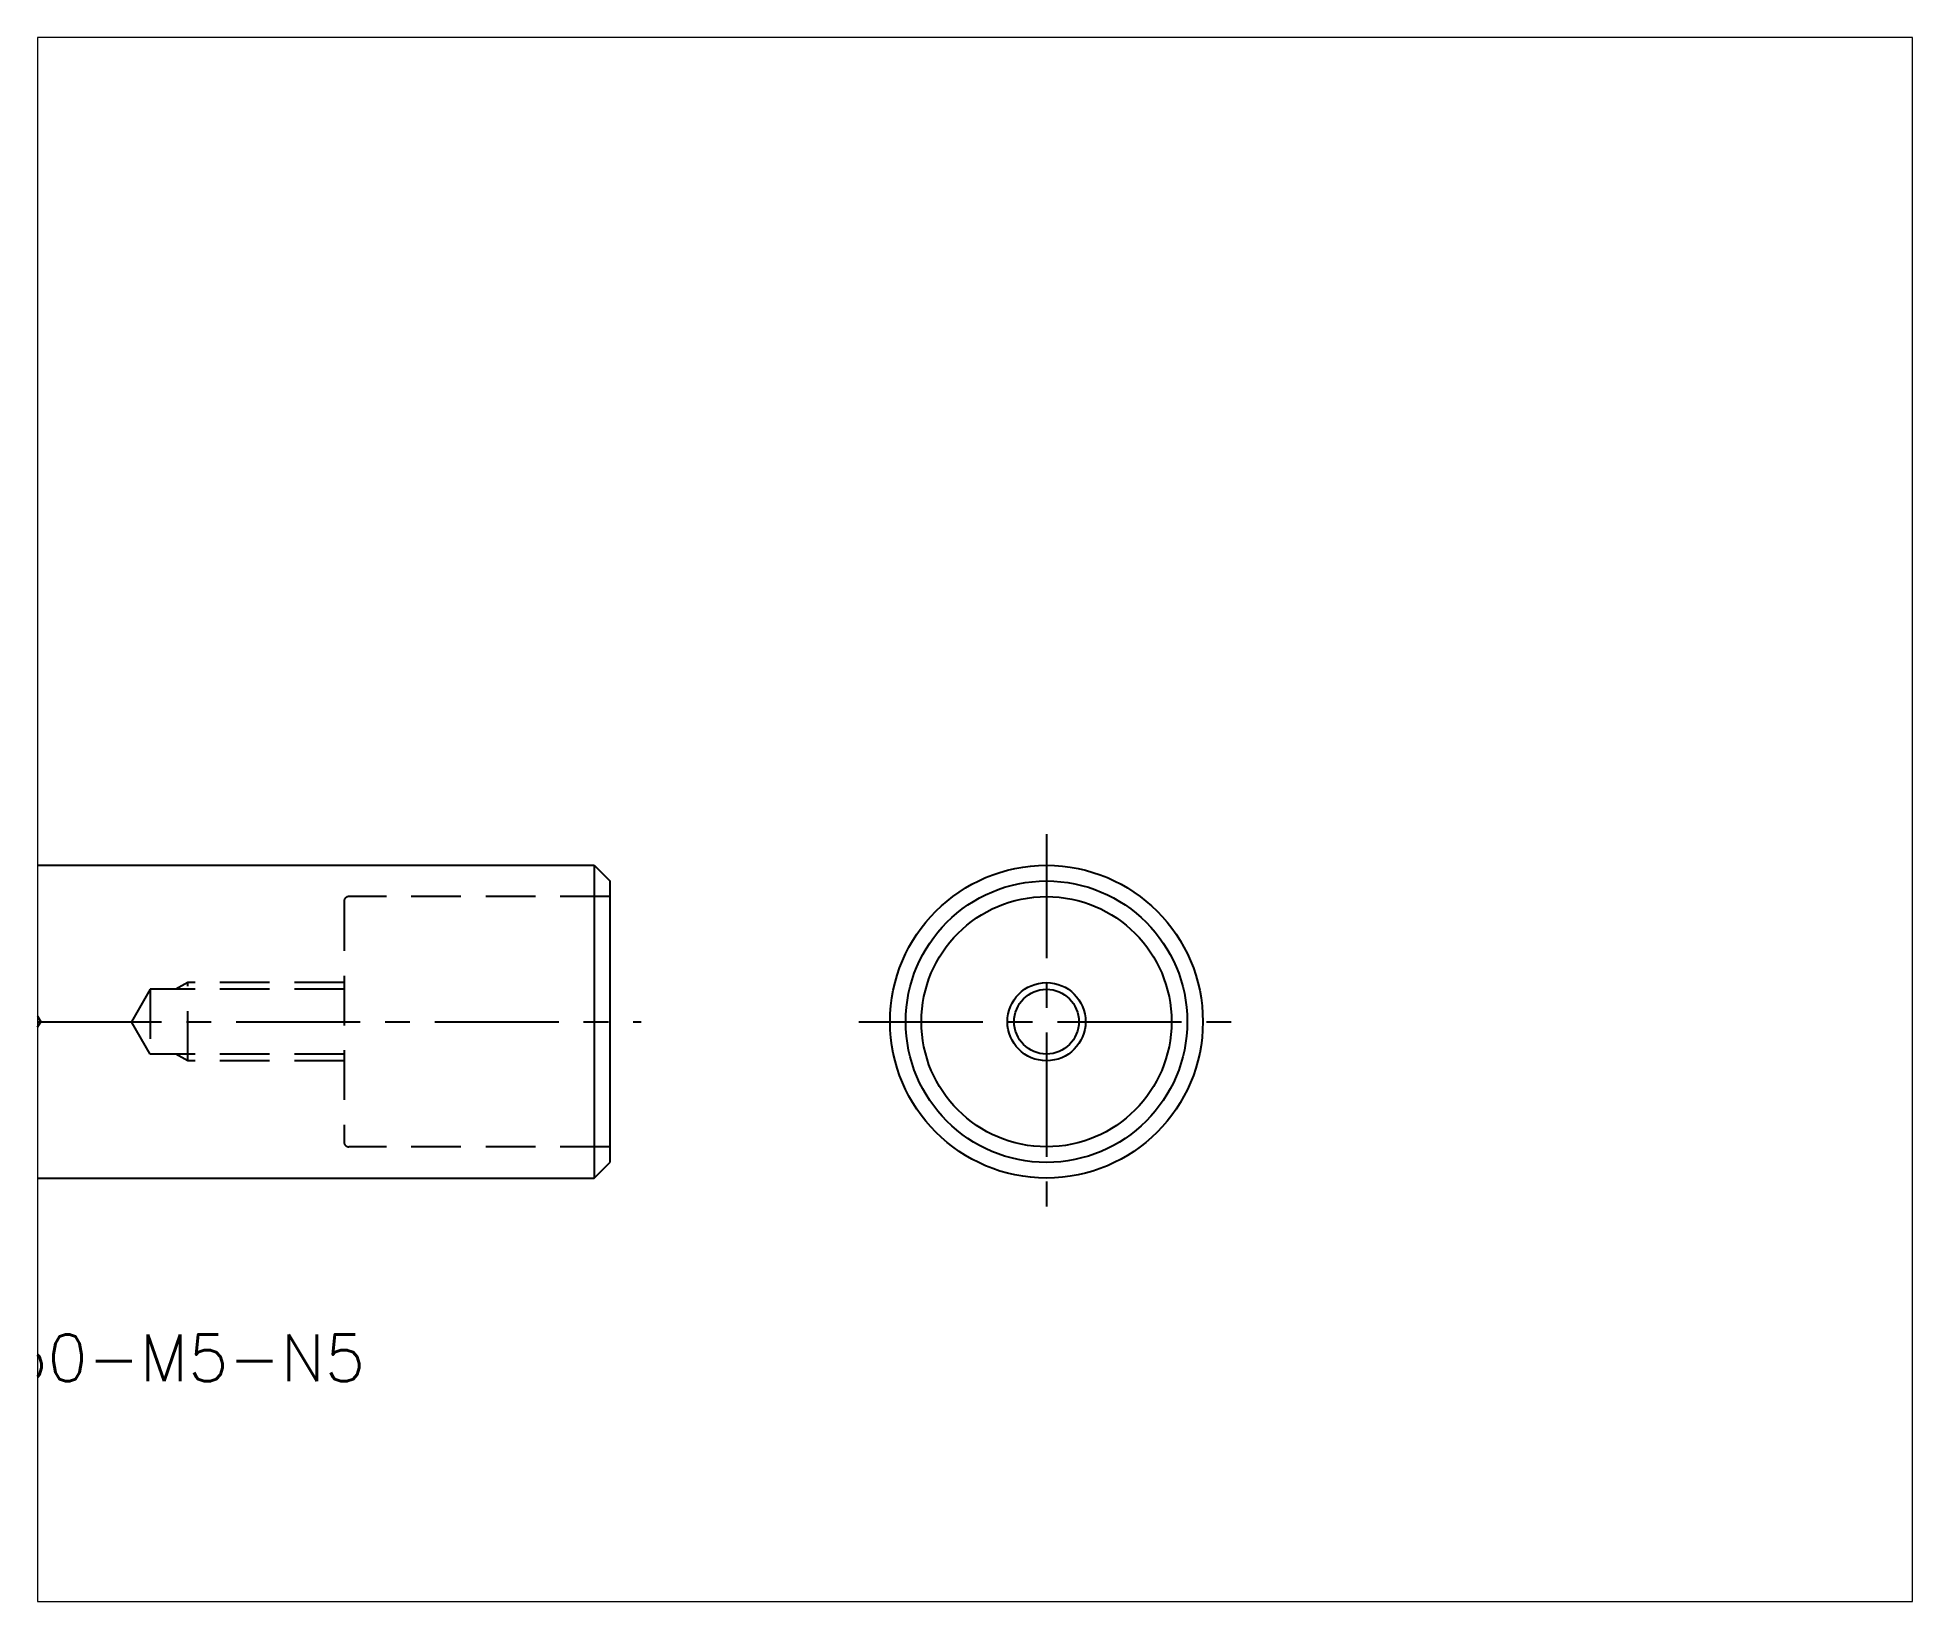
# Paper-space layout 'ﾚｲｱｳﾄ1' of a CAD drawing. Header units: millimetres. Extents: x 3 to 242, y 2 to 202.
# The model-space entities are those that its viewports show. They can reach past a viewport. Long polylines and large blocks are cut down to what shows.
import ezdxf

# ---------------------------------------------------------------- set-up
doc = ezdxf.new("R2010")
doc.units = ezdxf.units.MM
doc.linetypes.add('CENTER', pattern=[50.8, 31.75, -6.35, 6.35, -6.35])
doc.linetypes.add('DASHED', pattern=[19.05, 12.7, -6.35])
doc.layers.add('CENTER', color=1, linetype='Continuous')
doc.styles.get("Standard").update_dxf_attribs({"font": 'txt.shx', "height": 3, "bigfont": 'bigfont.shx'})

msp = doc.modelspace()

# ---------------------------------------------------------------- linework, layer by layer
at = {"color": 7, "linetype": 'Continuous', "lineweight": -3}
for p, q in [((-76.92, 10), (-28.92, 10)), ((-28.92, 10), (-28.92, -10)), ((-28.92, 10), (-27.92, 9)), ((-27.92, 9), (-27.92, -9)), ((-28.92, -10), (-27.92, -9)), ((-76.92, -10), (-28.92, -10))]:
    msp.add_line(p, q, dxfattribs=at)
at = {"color": 3, "linetype": 'DASHED', "lineweight": -3}
for p, q in [((-44.92, 7.7), (-44.92, -7.7)), ((-27.92, 8), (-44.62, 8)), ((-54.92, 2.5), (-55.67, 2.07)), ((-44.92, 2.5), (-54.92, 2.5)), ((-54.92, -2.5), (-54.92, 2.5)), ((-65.52, 2.07), (-64.32, 0)), ((-57.32, 2.07), (-58.51, 0)), ((-44.92, 2.07), (-57.32, 2.07)), ((-57.32, 2.07), (-57.32, -2.07)), ((-65.52, -2.07), (-64.32, 0)), ((-57.32, -2.07), (-58.51, 0)), ((-44.92, -2.07), (-57.32, -2.07)), ((-54.92, -2.5), (-55.67, -2.07)), ((-44.92, -2.5), (-54.92, -2.5)), ((-27.92, -8), (-44.62, -8))]:
    msp.add_line(p, q, dxfattribs=at)
at = {"color": 7, "linetype": 'Continuous', "lineweight": -3}
for radius in [10, 9, 8, 2.07]:
    msp.add_circle((0, 0), radius, dxfattribs=at)
at = {"color": 3, "linetype": 'Continuous', "lineweight": -2}
msp.add_circle((0, 0), 2.5, dxfattribs=at)
at = {"color": 3, "linetype": 'DASHED', "lineweight": -3}
for centre, start, end in [((-44.62, 7.7), 90, 180), ((-44.62, -7.7), 180, 270)]:
    msp.add_arc(centre, 0.3, start, end, dxfattribs=at)
at = {"layer": 'CENTER', "color": 1, "linetype": 'CENTER', "lineweight": -3}
for p, q in [((0, 12), (0, -12)), ((-79.92, 0), (-25.92, 0)), ((-12, 0), (12, 0))]:
    msp.add_line(p, q, dxfattribs=at)

# ---------------------------------------------------------------- texts
at = {"color": 7, "linetype": 'Continuous', "lineweight": -3, "insert": (-82.92, -20), "char_height": 3, "width": 92.02, "attachment_point": 1}
msp.add_mtext('SFIT20-50-M5-N5', dxfattribs=at)

psp = doc.layouts.new('ﾚｲｱｳﾄ1')

# ---------------------------------------------------------------- viewports
at = {"layer": 'Defpoints', "color": 7, "linetype": 'Continuous', "lineweight": -3}
psp.add_viewport(center=(122.49, 102.01), size=(239.82, 200.0504), view_center_point=(-4.57, 12.93), view_height=100.0252, dxfattribs=at)

doc.saveas('drawing.dxf')
